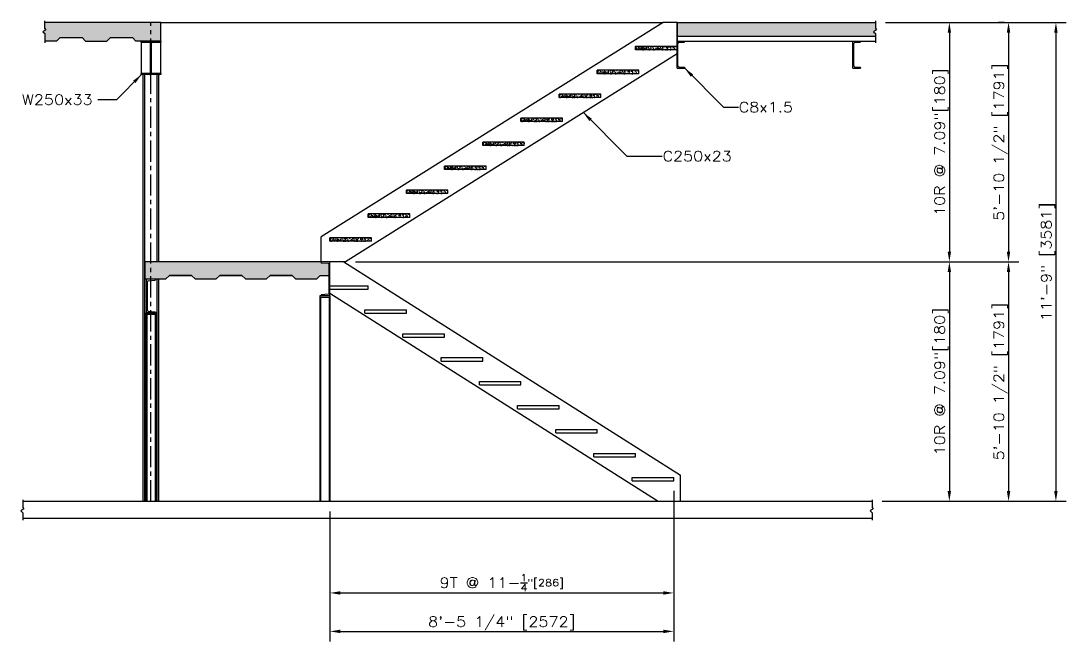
# Model space of a CAD drawing. Header units: inches. Extents: x -44 to 9761, y -1166 to 3580.
# Drawn here: x 8177.7 to 8485.6, y 2376.7 to 2561.1 of the extents above; entities that cross this region are included whole.
import ezdxf

# ---------------------------------------------------------------- set-up
doc = ezdxf.new("R2010")
doc.units = ezdxf.units.IN
doc.header["$MEASUREMENT"] = 0
doc.linetypes.add('CENTER', pattern=[2, 1.25, -0.25, 0.25, -0.25])
doc.layers.get('DEFPOINTS').update_dxf_attribs({"linetype": 'CONTINUOUS'})
for name, color, linetype in [('Center', 251, 'CENTER'), ('LAYER131A', 131, 'CONTINUOUS'), ('Struc_Section_Conc', 71, 'CONTINUOUS'), ('Struc_Section_Dim', 5, 'CONTINUOUS'), ('Struc_Section_Steel', 11, 'CONTINUOUS'), ('Struc_Section_Wall', 134, 'CONTINUOUS')]:
    doc.layers.add(name, color=color, linetype=linetype)
doc.styles.add('ROMANS-115', font='romans.shx', dxfattribs={"width": 1.15})
doc.dimstyles.new('48-ROMANS-115', dxfattribs={"dimtxt": 3, "dimasz": 3, "dimexe": 3, "dimexo": 3, "dimgap": 0.0625, "dimtad": 1, "dimdec": 4, "dimzin": 1, "dimdsep": 46, "dimlunit": 4, "dimtxsty": 'ROMANS-115', "dimcen": 0.0625, "dimclrd": 256, "dimclre": 256, "dimclrt": 256, "dimadec": 0, "dimazin": 0, "dimtfac": 1, "dimtdec": 4, "dimtofl": 0, "dimtmove": 0, "dimatfit": 0, "dimfxl": 1, "dimfrac": 2, "dimtolj": 1, "dimtzin": 0, "dimarcsym": 0})
pattern_1 = [(50, (7769.0926, 2503.1176), (1.4345204, -0.1255043), [0.15, -1.65]), (355, (7769.0926, 2503.1176), (-0.2775027, 1.5043843), [0.12, -1.32]), (100.4514, (7769.2121, 2503.1072), (1.1570188, 1.378879), [0.1274804, -1.4022842]), (46.1842, (7769.0926, 2503.5176), (2.134482, -0.331038), [0.225, -2.475]), (96.6356, (7769.2705, 2503.49), (1.8693254, 1.948236), [0.1912206, -2.103426]), (351.1842, (7769.0926, 2503.5176), (1.869324, 1.948237), [0.18, -1.98]), (21, (7769.2926, 2503.4176), (1.193814, -0.8052378), [0.15, -1.65]), (326, (7769.2926, 2503.4176), (0.4866307, 1.4503), [0.12, -1.32]), (71.4514, (7769.3921, 2503.3505), (1.6804453, 0.645061), [0.1274804, -1.4022842]), (37.5, (7769.0926, 2503.1176), (0.0243197, 0.6657877), [0, -1.304, 0, -1.34, 0, -1.325]), (7.5, (7769.0926, 2503.1176), (0.5261391, 0.7888234), [0, -0.764, 0, -1.274, 0, -0.505]), (327.5, (7768.6466, 2503.1176), (1.06764487, -0.04510974), [0, -0.5, 0, -1.56, 0, -2.07]), (317.5, (7768.4466, 2503.1176), (1.1663723, 0.20021), [0, -0.65, 0, -1.036, 0, -1.47])]

# ---------------------------------------------------------------- blocks, each defined once
blk = doc.blocks.new('*D50')
at = {"layer": 'DEFPOINTS', "color": 0, "transparency": 16777216}
for p in [(8429.47, 2560.61), (8428.47, 2419.61), (8482.63, 2419.61)]:
    blk.add_point(p, dxfattribs=at)
at = {"layer": 'Struc_Section_Dim', "lineweight": -2, "transparency": 16777216}
for p, q in [((8432.47, 2560.61), (8485.63, 2560.61)), ((8482.63, 2557.61), (8482.63, 2422.61)), ((8431.47, 2419.61), (8485.63, 2419.61))]:
    blk.add_line(p, q, dxfattribs=at)
at = {"layer": 'Struc_Section_Dim', "transparency": 16777216}
for points in [[(8482.13, 2557.61), (8483.13, 2557.61), (8482.63, 2560.61)], [(8482.13, 2422.61), (8483.13, 2422.61), (8482.63, 2419.61)]]:
    blk.add_solid(points, dxfattribs=at)
at = {"layer": 'Struc_Section_Dim', "transparency": 16777216, "insert": (8480.29, 2490.11), "char_height": 3, "attachment_point": 5, "rotation": 90, "style": 'ROMANS-115'}
blk.add_mtext('\\A1;11\'-9" [3581]', dxfattribs=at)
blk = doc.blocks.new('*D51')
at = {"layer": 'DEFPOINTS', "color": 0, "transparency": 16777216}
for p in [(8470.5, 2560.61), (8273.31, 2490.11), (8468.68, 2490.11)]:
    blk.add_point(p, dxfattribs=at)
at = {"layer": 'Struc_Section_Dim', "lineweight": -2, "transparency": 16777216}
for p, q in [((8467.5, 2560.61), (8465.68, 2560.61)), ((8468.68, 2557.61), (8468.68, 2493.11)), ((8276.31, 2490.11), (8471.68, 2490.11))]:
    blk.add_line(p, q, dxfattribs=at)
at = {"layer": 'Struc_Section_Dim', "transparency": 16777216}
for points in [[(8468.18, 2557.61), (8469.18, 2557.61), (8468.68, 2560.61)], [(8468.18, 2493.11), (8469.18, 2493.11), (8468.68, 2490.11)]]:
    blk.add_solid(points, dxfattribs=at)
at = {"layer": 'Struc_Section_Dim', "transparency": 16777216, "insert": (8466.33, 2525.36), "char_height": 3, "attachment_point": 5, "rotation": 90, "style": 'ROMANS-115'}
blk.add_mtext('\\A1;5\'-10 1/2" [1791]', dxfattribs=at)
blk = doc.blocks.new('*D52')
at = {"layer": 'DEFPOINTS', "color": 0, "transparency": 16777216}
for p in [(8273.31, 2490.11), (8468.68, 2419.61), (8468.68, 2419.61)]:
    blk.add_point(p, dxfattribs=at)
at = {"layer": 'Struc_Section_Dim', "lineweight": -2, "transparency": 16777216}
for p, q in [((8276.31, 2490.11), (8471.68, 2490.11)), ((8468.68, 2487.11), (8468.68, 2422.61))]:
    blk.add_line(p, q, dxfattribs=at)
at = {"layer": 'Struc_Section_Dim', "transparency": 16777216}
for points in [[(8468.18, 2487.11), (8469.18, 2487.11), (8468.68, 2490.11)], [(8468.18, 2422.61), (8469.18, 2422.61), (8468.68, 2419.61)]]:
    blk.add_solid(points, dxfattribs=at)
at = {"layer": 'Struc_Section_Dim', "transparency": 16777216, "insert": (8466.33, 2454.86), "char_height": 3, "attachment_point": 5, "rotation": 90, "style": 'ROMANS-115'}
blk.add_mtext('\\A1;5\'-10 1/2" [1791]', dxfattribs=at)
blk = doc.blocks.new('*D53')
at = {"layer": 'DEFPOINTS', "color": 0, "transparency": 16777216}
for p in [(8449.39, 2560.61), (8449.39, 2490.11), (8451.24, 2490.11)]:
    blk.add_point(p, dxfattribs=at)
at = {"layer": 'Struc_Section_Dim', "lineweight": -2, "transparency": 16777216}
for p, q in [((8452.39, 2560.61), (8454.24, 2560.61)), ((8451.24, 2557.61), (8451.24, 2493.11)), ((8452.39, 2490.11), (8454.24, 2490.11))]:
    blk.add_line(p, q, dxfattribs=at)
at = {"layer": 'Struc_Section_Dim', "transparency": 16777216}
for points in [[(8450.74, 2557.61), (8451.74, 2557.61), (8451.24, 2560.61)], [(8450.74, 2493.11), (8451.74, 2493.11), (8451.24, 2490.11)]]:
    blk.add_solid(points, dxfattribs=at)
at = {"layer": 'Struc_Section_Dim', "transparency": 16777216, "insert": (8448.89, 2525.36), "char_height": 3, "attachment_point": 5, "rotation": 90, "style": 'ROMANS-115'}
blk.add_mtext('\\A1;10R @ 7.09"[180] ', dxfattribs=at)
blk = doc.blocks.new('*D54')
at = {"layer": 'DEFPOINTS', "color": 0, "transparency": 16777216}
for p in [(8449.39, 2490.11), (8449.39, 2419.61), (8451.24, 2419.61)]:
    blk.add_point(p, dxfattribs=at)
at = {"layer": 'Struc_Section_Dim', "lineweight": -2, "transparency": 16777216}
for p, q in [((8452.39, 2490.11), (8454.24, 2490.11)), ((8451.24, 2487.11), (8451.24, 2422.61)), ((8452.39, 2419.61), (8454.24, 2419.61))]:
    blk.add_line(p, q, dxfattribs=at)
at = {"layer": 'Struc_Section_Dim', "transparency": 16777216}
for points in [[(8450.74, 2487.11), (8451.74, 2487.11), (8451.24, 2490.11)], [(8450.74, 2422.61), (8451.74, 2422.61), (8451.24, 2419.61)]]:
    blk.add_solid(points, dxfattribs=at)
at = {"layer": 'Struc_Section_Dim', "transparency": 16777216, "insert": (8448.89, 2454.86), "char_height": 3, "attachment_point": 5, "rotation": 90, "style": 'ROMANS-115'}
blk.add_mtext('\\A1;10R @ 7.09"[180] ', dxfattribs=at)
blk = doc.blocks.new('*D55')
at = {"layer": 'DEFPOINTS', "color": 0, "transparency": 16777216}
for p in [(8268.78, 2393.63), (8370.03, 2393.63), (8370.03, 2392.62)]:
    blk.add_point(p, dxfattribs=at)
at = {"layer": 'Struc_Section_Dim', "lineweight": -2, "transparency": 16777216}
for p, q in [((8271.78, 2392.62), (8367.03, 2392.62)), ((8370.03, 2390.63), (8370.03, 2389.62))]:
    blk.add_line(p, q, dxfattribs=at)
at = {"layer": 'Struc_Section_Dim', "transparency": 16777216}
for points in [[(8271.78, 2393.12), (8271.78, 2392.12), (8268.78, 2392.62)], [(8367.03, 2393.12), (8367.03, 2392.12), (8370.03, 2392.62)]]:
    blk.add_solid(points, dxfattribs=at)
at = {"layer": 'Struc_Section_Dim', "transparency": 16777216, "insert": (8319.4, 2395.63), "char_height": 3, "attachment_point": 5, "style": 'ROMANS-115'}
blk.add_mtext('\\A1;\\A1;9T @ 11-\\H0.7x;\\S1/4;"[286]', dxfattribs=at)
blk = doc.blocks.new('*D27')
at = {"layer": 'DEFPOINTS', "color": 0, "transparency": 16777216}
for p in [(8370.03, 2425.66), (8268.78, 2419.61), (8370.03, 2381.31)]:
    blk.add_point(p, dxfattribs=at)
at = {"layer": 'Struc_Section_Dim', "lineweight": -2, "transparency": 16777216}
for p, q in [((8370.03, 2422.66), (8370.03, 2378.31)), ((8268.78, 2416.61), (8268.78, 2378.31)), ((8271.78, 2381.31), (8367.03, 2381.31))]:
    blk.add_line(p, q, dxfattribs=at)
at = {"layer": 'Struc_Section_Dim', "transparency": 16777216}
for points in [[(8271.78, 2381.81), (8271.78, 2380.81), (8268.78, 2381.31)], [(8367.03, 2381.81), (8367.03, 2380.81), (8370.03, 2381.31)]]:
    blk.add_solid(points, dxfattribs=at)
at = {"layer": 'Struc_Section_Dim', "transparency": 16777216, "insert": (8319.4, 2383.66), "char_height": 3, "attachment_point": 5, "style": 'ROMANS-115'}
blk.add_mtext('\\A1;8\'-5 1/4" [2572]', dxfattribs=at)

msp = doc.modelspace()

# ---------------------------------------------------------------- hatches: boundary and pattern name
at = {"layer": 'LAYER131A', "ltscale": 2}
h = msp.add_hatch(dxfattribs=at)
h.set_pattern_fill('AR-CONC', color=256, scale=0.2, style=0)
h.set_pattern_definition(pattern_1)
h.paths.add_polyline_path([(8216.02862, 2560.61326), (8184.7209, 2560.61326), (8184.7209, 2558.88433), (8185.0323, 2558.45666), (8184.17595, 2557.83459), (8184.75982, 2557.32916), (8184.75982, 2555.11326), (8188.23327, 2555.11326), (8189.27862, 2556.15861), (8195.75304, 2556.15861), (8196.79838, 2555.11326), (8203.04577, 2555.11326), (8204.09112, 2556.15861), (8210.56554, 2556.15861), (8211.61088, 2555.11326), (8216.02862, 2555.11326)])
h.paths.add_polyline_path([(8218.90362, 2560.61326), (8216.02862, 2560.61326), (8216.02862, 2555.11326), (8218.90362, 2555.11326)])
h = msp.add_hatch(dxfattribs=at)
h.set_pattern_fill('AR-CONC', color=256, scale=0.2, style=0)
h.set_pattern_definition(pattern_1)
h.paths.add_polyline_path([(8429.4662, 2560.61326), (8371.02862, 2560.61326), (8371.02862, 2556.61326), (8429.50512, 2556.61326), (8429.50512, 2557.32916), (8428.92125, 2557.83459), (8429.77759, 2558.45666), (8429.4662, 2558.88433)])
h = msp.add_hatch(dxfattribs=at)
h.set_pattern_fill('AR-CONC', color=256, scale=0.2, style=0)
h.set_pattern_definition([(50, (7983.8126, 2559.5176), (1.4345204, -0.1255043), [0.15, -1.65]), (355, (7983.8126, 2559.5176), (-0.2775027, 1.504384), [0.12, -1.32]), (100.4514, (7983.9321, 2559.5072), (1.157019, 1.378879), [0.1274804, -1.402284]), (46.1842, (7983.8126, 2559.9176), (2.134482, -0.331038), [0.225, -2.475]), (96.6356, (7983.9904, 2559.89), (1.869325, 1.948236), [0.19122, -2.103426]), (351.1842, (7983.8126, 2559.9176), (1.869324, 1.948237), [0.18, -1.98]), (21, (7984.0126, 2559.8176), (1.193814, -0.8052378), [0.15, -1.65]), (326, (7984.0126, 2559.8176), (0.4866307, 1.4503), [0.12, -1.32]), (71.4514, (7984.112, 2559.7505), (1.6804453, 0.645061), [0.1274804, -1.402284]), (37.5, (7983.81256, 2559.5176), (0.0243197, 0.6657877), [0, -1.304, 0, -1.34, 0, -1.325]), (7.5, (7983.81256, 2559.5176), (0.5261391, 0.7888234), [0, -0.764, 0, -1.274, 0, -0.505]), (327.5, (7983.36656, 2559.5176), (1.0676449, -0.04510974), [0, -0.5, 0, -1.56, 0, -2.07]), (317.5, (7983.1666, 2559.5176), (1.1663723, 0.20021), [0, -0.65, 0, -1.036, 0, -1.47])])
h.paths.add_polyline_path([(8371.02862, 2553.56326), (8358.77862, 2553.56326), (8358.77862, 2552.56326), (8371.02862, 2552.56326)])
h = msp.add_hatch(dxfattribs=at)
h.set_pattern_fill('AR-CONC', color=256, scale=0.2, style=0)
h.set_pattern_definition([(50, (7972.5626, 2552.4676), (1.4345204, -0.1255043), [0.15, -1.65]), (355, (7972.5626, 2552.4676), (-0.2775027, 1.504384), [0.12, -1.32]), (100.4514, (7972.6821, 2552.4572), (1.157019, 1.378879), [0.1274804, -1.402284]), (46.1842, (7972.5626, 2552.8676), (2.134482, -0.331038), [0.225, -2.475]), (96.6356, (7972.7404, 2552.84), (1.869325, 1.948236), [0.19122, -2.103426]), (351.1842, (7972.5626, 2552.8676), (1.869324, 1.948237), [0.18, -1.98]), (21, (7972.7626, 2552.7676), (1.193814, -0.8052378), [0.15, -1.65]), (326, (7972.7626, 2552.7676), (0.4866307, 1.4503), [0.12, -1.32]), (71.4514, (7972.862, 2552.7005), (1.6804453, 0.645061), [0.1274804, -1.402284]), (37.5, (7972.56256, 2552.4676), (0.0243197, 0.6657877), [0, -1.304, 0, -1.34, 0, -1.325]), (7.5, (7972.56256, 2552.4676), (0.5261391, 0.7888234), [0, -0.764, 0, -1.274, 0, -0.505]), (327.5, (7972.11656, 2552.4676), (1.0676449, -0.04510974), [0, -0.5, 0, -1.56, 0, -2.07]), (317.5, (7971.9166, 2552.4676), (1.1663723, 0.20021), [0, -0.65, 0, -1.036, 0, -1.47])])
h.paths.add_polyline_path([(8359.77862, 2546.51326), (8347.52862, 2546.51326), (8347.52862, 2545.51326), (8359.77862, 2545.51326)])
h = msp.add_hatch(dxfattribs=at)
h.set_pattern_fill('AR-CONC', color=256, scale=0.2, style=0)
h.set_pattern_definition([(50, (7961.3126, 2545.4176), (1.4345204, -0.1255043), [0.15, -1.65]), (355, (7961.3126, 2545.4176), (-0.2775027, 1.504384), [0.12, -1.32]), (100.4514, (7961.4321, 2545.4072), (1.157019, 1.378879), [0.1274804, -1.402284]), (46.1842, (7961.3126, 2545.8176), (2.134482, -0.331038), [0.225, -2.475]), (96.6356, (7961.4904, 2545.79), (1.869325, 1.948236), [0.19122, -2.103426]), (351.1842, (7961.3126, 2545.8176), (1.869324, 1.948237), [0.18, -1.98]), (21, (7961.5126, 2545.7176), (1.193814, -0.8052378), [0.15, -1.65]), (326, (7961.5126, 2545.7176), (0.4866307, 1.4503), [0.12, -1.32]), (71.4514, (7961.612, 2545.6505), (1.6804453, 0.645061), [0.1274804, -1.402284]), (37.5, (7961.31256, 2545.4176), (0.0243197, 0.6657877), [0, -1.304, 0, -1.34, 0, -1.325]), (7.5, (7961.31256, 2545.4176), (0.5261391, 0.7888234), [0, -0.764, 0, -1.274, 0, -0.505]), (327.5, (7960.86656, 2545.4176), (1.0676449, -0.04510974), [0, -0.5, 0, -1.56, 0, -2.07]), (317.5, (7960.6666, 2545.4176), (1.1663723, 0.20021), [0, -0.65, 0, -1.036, 0, -1.47])])
h.paths.add_polyline_path([(8348.52862, 2539.46326), (8336.27862, 2539.46326), (8336.27862, 2538.46326), (8348.52862, 2538.46326)])
h = msp.add_hatch(dxfattribs=at)
h.set_pattern_fill('AR-CONC', color=256, scale=0.2, style=0)
h.set_pattern_definition([(50, (7950.0626, 2538.3676), (1.4345204, -0.1255043), [0.15, -1.65]), (355, (7950.0626, 2538.3676), (-0.2775027, 1.504384), [0.12, -1.32]), (100.4514, (7950.1821, 2538.3572), (1.157019, 1.378879), [0.1274804, -1.402284]), (46.1842, (7950.0626, 2538.7676), (2.134482, -0.331038), [0.225, -2.475]), (96.6356, (7950.2404, 2538.74), (1.869325, 1.948236), [0.19122, -2.103426]), (351.1842, (7950.0626, 2538.7676), (1.869324, 1.948237), [0.18, -1.98]), (21, (7950.2626, 2538.6676), (1.193814, -0.8052378), [0.15, -1.65]), (326, (7950.2626, 2538.6676), (0.4866307, 1.4503), [0.12, -1.32]), (71.4514, (7950.362, 2538.6005), (1.6804453, 0.645061), [0.1274804, -1.402284]), (37.5, (7950.06256, 2538.3676), (0.0243197, 0.6657877), [0, -1.304, 0, -1.34, 0, -1.325]), (7.5, (7950.06256, 2538.3676), (0.5261391, 0.7888234), [0, -0.764, 0, -1.274, 0, -0.505]), (327.5, (7949.61656, 2538.3676), (1.0676449, -0.04510974), [0, -0.5, 0, -1.56, 0, -2.07]), (317.5, (7949.4166, 2538.3676), (1.1663723, 0.20021), [0, -0.65, 0, -1.036, 0, -1.47])])
h.paths.add_polyline_path([(8337.27862, 2532.41326), (8325.02862, 2532.41326), (8325.02862, 2531.41326), (8337.27862, 2531.41326)])
h = msp.add_hatch(dxfattribs=at)
h.set_pattern_fill('AR-CONC', color=256, scale=0.2, style=0)
h.set_pattern_definition([(50, (7938.8126, 2531.3176), (1.4345204, -0.1255043), [0.15, -1.65]), (355, (7938.8126, 2531.3176), (-0.2775027, 1.504384), [0.12, -1.32]), (100.4514, (7938.9321, 2531.3072), (1.157019, 1.378879), [0.1274804, -1.402284]), (46.1842, (7938.8126, 2531.7176), (2.134482, -0.331038), [0.225, -2.475]), (96.6356, (7938.9904, 2531.69), (1.869325, 1.948236), [0.19122, -2.103426]), (351.1842, (7938.8126, 2531.7176), (1.869324, 1.948237), [0.18, -1.98]), (21, (7939.0126, 2531.6176), (1.193814, -0.8052378), [0.15, -1.65]), (326, (7939.0126, 2531.6176), (0.4866307, 1.4503), [0.12, -1.32]), (71.4514, (7939.112, 2531.5505), (1.6804453, 0.645061), [0.1274804, -1.402284]), (37.5, (7938.81256, 2531.3176), (0.0243197, 0.6657877), [0, -1.304, 0, -1.34, 0, -1.325]), (7.5, (7938.81256, 2531.3176), (0.5261391, 0.7888234), [0, -0.764, 0, -1.274, 0, -0.505]), (327.5, (7938.36656, 2531.3176), (1.0676449, -0.04510974), [0, -0.5, 0, -1.56, 0, -2.07]), (317.5, (7938.1666, 2531.3176), (1.1663723, 0.20021), [0, -0.65, 0, -1.036, 0, -1.47])])
h.paths.add_polyline_path([(8326.02862, 2525.36326), (8313.77862, 2525.36326), (8313.77862, 2524.36326), (8326.02862, 2524.36326)])
h = msp.add_hatch(dxfattribs=at)
h.set_pattern_fill('AR-CONC', color=256, scale=0.2, style=0)
h.set_pattern_definition([(50, (7927.5626, 2524.2676), (1.4345204, -0.1255043), [0.15, -1.65]), (355, (7927.5626, 2524.2676), (-0.2775027, 1.504384), [0.12, -1.32]), (100.4514, (7927.6821, 2524.2572), (1.157019, 1.378879), [0.1274804, -1.402284]), (46.1842, (7927.5626, 2524.6676), (2.134482, -0.331038), [0.225, -2.475]), (96.6356, (7927.7404, 2524.64), (1.869325, 1.948236), [0.19122, -2.103426]), (351.1842, (7927.5626, 2524.6676), (1.869324, 1.948237), [0.18, -1.98]), (21, (7927.7626, 2524.5676), (1.193814, -0.8052378), [0.15, -1.65]), (326, (7927.7626, 2524.5676), (0.4866307, 1.4503), [0.12, -1.32]), (71.4514, (7927.862, 2524.5005), (1.6804453, 0.645061), [0.1274804, -1.402284]), (37.5, (7927.56256, 2524.2676), (0.0243197, 0.6657877), [0, -1.304, 0, -1.34, 0, -1.325]), (7.5, (7927.56256, 2524.2676), (0.5261391, 0.7888234), [0, -0.764, 0, -1.274, 0, -0.505]), (327.5, (7927.11656, 2524.2676), (1.0676449, -0.04510974), [0, -0.5, 0, -1.56, 0, -2.07]), (317.5, (7926.9166, 2524.2676), (1.1663723, 0.20021), [0, -0.65, 0, -1.036, 0, -1.47])])
h.paths.add_polyline_path([(8314.77862, 2518.31326), (8302.52862, 2518.31326), (8302.52862, 2517.31326), (8314.77862, 2517.31326)])
h = msp.add_hatch(dxfattribs=at)
h.set_pattern_fill('AR-CONC', color=256, scale=0.2, style=0)
h.set_pattern_definition([(50, (7916.3126, 2517.2176), (1.4345204, -0.1255043), [0.15, -1.65]), (355, (7916.3126, 2517.2176), (-0.2775027, 1.504384), [0.12, -1.32]), (100.4514, (7916.4321, 2517.2072), (1.157019, 1.378879), [0.1274804, -1.402284]), (46.1842, (7916.3126, 2517.6176), (2.134482, -0.331038), [0.225, -2.475]), (96.6356, (7916.4904, 2517.59), (1.869325, 1.948236), [0.19122, -2.103426]), (351.1842, (7916.3126, 2517.6176), (1.869324, 1.948237), [0.18, -1.98]), (21, (7916.5126, 2517.5176), (1.193814, -0.8052378), [0.15, -1.65]), (326, (7916.5126, 2517.5176), (0.4866307, 1.4503), [0.12, -1.32]), (71.4514, (7916.612, 2517.4505), (1.6804453, 0.645061), [0.1274804, -1.402284]), (37.5, (7916.31256, 2517.2176), (0.0243197, 0.6657877), [0, -1.304, 0, -1.34, 0, -1.325]), (7.5, (7916.31256, 2517.2176), (0.5261391, 0.7888234), [0, -0.764, 0, -1.274, 0, -0.505]), (327.5, (7915.86656, 2517.2176), (1.0676449, -0.04510974), [0, -0.5, 0, -1.56, 0, -2.07]), (317.5, (7915.6666, 2517.2176), (1.1663723, 0.20021), [0, -0.65, 0, -1.036, 0, -1.47])])
h.paths.add_polyline_path([(8303.52862, 2511.26326), (8291.27862, 2511.26326), (8291.27862, 2510.26326), (8303.52862, 2510.26326)])
h = msp.add_hatch(dxfattribs=at)
h.set_pattern_fill('AR-CONC', color=256, scale=0.2, style=0)
h.set_pattern_definition([(50, (7905.0626, 2510.1676), (1.4345204, -0.1255043), [0.15, -1.65]), (355, (7905.0626, 2510.1676), (-0.2775027, 1.504384), [0.12, -1.32]), (100.4514, (7905.1821, 2510.1572), (1.157019, 1.378879), [0.1274804, -1.402284]), (46.1842, (7905.0626, 2510.5676), (2.134482, -0.331038), [0.225, -2.475]), (96.6356, (7905.2404, 2510.54), (1.869325, 1.948236), [0.19122, -2.103426]), (351.1842, (7905.0626, 2510.5676), (1.869324, 1.948237), [0.18, -1.98]), (21, (7905.2626, 2510.4676), (1.193814, -0.8052378), [0.15, -1.65]), (326, (7905.2626, 2510.4676), (0.4866307, 1.4503), [0.12, -1.32]), (71.4514, (7905.362, 2510.4005), (1.6804453, 0.645061), [0.1274804, -1.402284]), (37.5, (7905.06256, 2510.1676), (0.0243197, 0.6657877), [0, -1.304, 0, -1.34, 0, -1.325]), (7.5, (7905.06256, 2510.1676), (0.5261391, 0.7888234), [0, -0.764, 0, -1.274, 0, -0.505]), (327.5, (7904.61656, 2510.1676), (1.0676449, -0.04510974), [0, -0.5, 0, -1.56, 0, -2.07]), (317.5, (7904.4166, 2510.1676), (1.1663723, 0.20021), [0, -0.65, 0, -1.036, 0, -1.47])])
h.paths.add_polyline_path([(8292.27862, 2504.21326), (8280.02862, 2504.21326), (8280.02862, 2503.21326), (8292.27862, 2503.21326)])
h = msp.add_hatch(dxfattribs=at)
h.set_pattern_fill('AR-CONC', color=256, scale=0.2, style=0)
h.set_pattern_definition([(50, (7893.8126, 2503.1176), (1.4345204, -0.1255043), [0.15, -1.65]), (355, (7893.8126, 2503.1176), (-0.2775027, 1.504384), [0.12, -1.32]), (100.4514, (7893.9321, 2503.1072), (1.157019, 1.378879), [0.1274804, -1.402284]), (46.1842, (7893.8126, 2503.5176), (2.134482, -0.331038), [0.225, -2.475]), (96.6356, (7893.9904, 2503.49), (1.869325, 1.948236), [0.19122, -2.103426]), (351.1842, (7893.8126, 2503.5176), (1.869324, 1.948237), [0.18, -1.98]), (21, (7894.0126, 2503.4176), (1.193814, -0.8052378), [0.15, -1.65]), (326, (7894.0126, 2503.4176), (0.4866307, 1.4503), [0.12, -1.32]), (71.4514, (7894.112, 2503.3505), (1.6804453, 0.645061), [0.1274804, -1.402284]), (37.5, (7893.81256, 2503.1176), (0.0243197, 0.6657877), [0, -1.304, 0, -1.34, 0, -1.325]), (7.5, (7893.81256, 2503.1176), (0.5261391, 0.7888234), [0, -0.764, 0, -1.274, 0, -0.505]), (327.5, (7893.36656, 2503.1176), (1.0676449, -0.04510974), [0, -0.5, 0, -1.56, 0, -2.07]), (317.5, (7893.1666, 2503.1176), (1.1663723, 0.20021), [0, -0.65, 0, -1.036, 0, -1.47])])
h.paths.add_polyline_path([(8281.02862, 2497.16326), (8268.77862, 2497.16326), (8268.77862, 2496.16326), (8281.02862, 2496.16326)])
h = msp.add_hatch(dxfattribs=at)
h.set_pattern_fill('AR-CONC', color=256, scale=0.2, style=0)
h.set_pattern_definition(pattern_1)
h.paths.add_polyline_path([(8268.53862, 2489.34269, 0.388878732), (8268.31041, 2489.59174), (8266.21862, 2489.77475), (8266.21862, 2490.11326), (8216.02862, 2490.11326), (8216.02862, 2485.06792), (8220.46601, 2485.06792), (8221.51136, 2486.11326), (8227.98577, 2486.11326), (8229.03112, 2485.06792), (8235.27851, 2485.06792), (8236.32386, 2486.11326), (8242.79827, 2486.11326), (8243.84362, 2485.06792), (8250.09101, 2485.06792), (8251.13636, 2486.11326), (8257.61077, 2486.11326), (8258.65612, 2485.06792), (8264.87356, 2485.06792), (8265.91891, 2486.11326), (8268.53862, 2486.11326)])
h.paths.add_polyline_path([(8216.02862, 2490.11326), (8214.21862, 2490.11326), (8214.21862, 2485.06792), (8216.02862, 2485.06792)])
at = {"layer": 'Struc_Section_Steel', "ltscale": 2}
h = msp.add_hatch(dxfattribs=at)
h.set_pattern_fill('STEEL', color=256, scale=5, style=0)
h.set_pattern_definition([(45, (8111.153, 2571.3652), (-0.4419417, 0.4419417), []), (45, (8111.153, 2571.6777), (-0.4419417, 0.4419417), [])])
h.paths.add_polyline_path([(8218.90362, 2554.80076), (8218.90362, 2555.11326), (8213.15362, 2555.11326), (8213.15362, 2554.80076), (8215.65362, 2554.80076, -0.414213562), (8215.90362, 2554.55076), (8215.90362, 2545.80076, -0.414213562), (8215.65362, 2545.55076), (8213.15362, 2545.55076), (8213.15362, 2545.23826), (8218.90362, 2545.23826), (8218.90362, 2545.55076), (8216.40362, 2545.55076, -0.414213562), (8216.15362, 2545.80076), (8216.15362, 2554.55076, -0.414213562), (8216.40362, 2554.80076)])

# ---------------------------------------------------------------- linework, layer by layer
at = {"layer": 'Center', "ltscale": 5}
msp.add_line((8216.02862, 2419.61326), (8216.02862, 2560.61326), dxfattribs=at)
at = {"layer": 'LAYER131A'}
for p, q in [((8358.77862, 2552.56326), (8358.77862, 2553.56326)), ((8371.02862, 2553.56326), (8358.77862, 2553.56326)), ((8371.02862, 2552.56326), (8358.77862, 2552.56326)), ((8371.02862, 2552.56326), (8371.02862, 2553.56326)), ((8347.52862, 2545.51326), (8347.52862, 2546.51326)), ((8359.77862, 2546.51326), (8347.52862, 2546.51326)), ((8359.77862, 2545.51326), (8359.77862, 2546.51326)), ((8359.77862, 2545.51326), (8347.52862, 2545.51326)), ((8336.27862, 2538.46326), (8336.27862, 2539.46326)), ((8348.52862, 2539.46326), (8336.27862, 2539.46326)), ((8348.52862, 2538.46326), (8336.27862, 2538.46326)), ((8348.52862, 2538.46326), (8348.52862, 2539.46326)), ((8325.02862, 2531.41326), (8325.02862, 2532.41326)), ((8337.27862, 2532.41326), (8325.02862, 2532.41326)), ((8337.27862, 2531.41326), (8325.02862, 2531.41326)), ((8337.27862, 2532.41326), (8326.02862, 2532.41326)), ((8337.27862, 2531.41326), (8337.27862, 2532.41326)), ((8313.77862, 2524.36326), (8313.77862, 2525.36326)), ((8326.02862, 2525.36326), (8313.77862, 2525.36326)), ((8326.02862, 2524.36326), (8326.02862, 2525.36326)), ((8326.02862, 2524.36326), (8313.77862, 2524.36326)), ((8302.52862, 2517.31326), (8302.52862, 2518.31326)), ((8314.77862, 2518.31326), (8302.52862, 2518.31326)), ((8314.77862, 2517.31326), (8302.52862, 2517.31326)), ((8314.77862, 2517.31326), (8314.77862, 2518.31326)), ((8291.27862, 2510.26326), (8291.27862, 2511.26326)), ((8303.52862, 2511.26326), (8291.27862, 2511.26326)), ((8303.52862, 2510.26326), (8291.27862, 2510.26326)), ((8303.52862, 2510.26326), (8303.52862, 2511.26326)), ((8280.02862, 2503.21326), (8280.02862, 2504.21326)), ((8292.27862, 2504.21326), (8280.02862, 2504.21326)), ((8292.27862, 2503.21326), (8292.27862, 2504.21326)), ((8292.27862, 2503.21326), (8280.02862, 2503.21326)), ((8268.77862, 2496.16326), (8268.77862, 2497.16326)), ((8281.02862, 2497.16326), (8268.77862, 2497.16326)), ((8281.02862, 2496.16326), (8281.02862, 2497.16326)), ((8281.02862, 2496.16326), (8268.77862, 2496.16326)), ((8268.77862, 2482.06326), (8268.77862, 2483.06326)), ((8280.02862, 2482.06326), (8280.02862, 2483.06326)), ((8279.02862, 2475.01326), (8279.02862, 2476.01326)), ((8291.27862, 2475.01326), (8291.27862, 2476.01326)), ((8290.27862, 2467.96326), (8290.27862, 2468.96326)), ((8302.52862, 2467.96326), (8302.52862, 2468.96326)), ((8301.52862, 2460.91326), (8301.52862, 2461.91326)), ((8313.77862, 2460.91326), (8313.77862, 2461.91326)), ((8312.77862, 2453.86326), (8312.77862, 2454.86326)), ((8325.02862, 2453.86326), (8325.02862, 2454.86326)), ((8324.02862, 2446.81326), (8324.02862, 2447.81326)), ((8336.27862, 2446.81326), (8336.27862, 2447.81326)), ((8335.27862, 2439.76326), (8335.27862, 2440.76326)), ((8347.52862, 2439.76326), (8347.52862, 2440.76326)), ((8346.52862, 2432.71326), (8346.52862, 2433.71326)), ((8358.77862, 2432.71326), (8358.77862, 2433.71326)), ((8357.77862, 2425.66326), (8357.77862, 2426.66326)), ((8370.02862, 2425.66326), (8370.02862, 2426.66326))]:
    msp.add_line(p, q, dxfattribs=at)
at = {"layer": 'LAYER131A', "ltscale": 10}
for p, q in [((8268.77862, 2483.06326), (8280.02862, 2483.06326)), ((8268.77862, 2482.06326), (8280.02862, 2482.06326)), ((8279.02862, 2476.01326), (8291.27862, 2476.01326)), ((8279.02862, 2475.01326), (8291.27862, 2475.01326)), ((8290.27862, 2468.96326), (8302.52862, 2468.96326)), ((8290.27862, 2467.96326), (8302.52862, 2467.96326)), ((8301.52862, 2461.91326), (8313.77862, 2461.91326)), ((8301.52862, 2460.91326), (8313.77862, 2460.91326)), ((8312.77862, 2454.86326), (8325.02862, 2454.86326)), ((8312.77862, 2453.86326), (8325.02862, 2453.86326)), ((8324.02862, 2447.81326), (8336.27862, 2447.81326)), ((8324.02862, 2446.81326), (8336.27862, 2446.81326)), ((8335.27862, 2440.76326), (8347.52862, 2440.76326)), ((8335.27862, 2439.76326), (8347.52862, 2439.76326)), ((8346.52862, 2433.71326), (8358.77862, 2433.71326)), ((8346.52862, 2432.71326), (8358.77862, 2432.71326)), ((8357.77862, 2426.66326), (8370.02862, 2426.66326)), ((8357.77862, 2425.66326), (8370.02862, 2425.66326))]:
    msp.add_line(p, q, dxfattribs=at)
at = {"layer": 'Struc_Section_Conc', "ltscale": 2}
for p, q in [((8184.7209, 2561.06157), (8184.7209, 2558.88433)), ((8218.90362, 2560.61326), (8184.7209, 2560.61326)), ((8184.7209, 2558.88433), (8185.0323, 2558.45666)), ((8218.90362, 2555.11326), (8218.90362, 2560.61326)), ((8218.90362, 2560.61326), (8366.97771, 2560.61326)), ((8371.02862, 2560.61326), (8429.4662, 2560.61326)), ((8371.02862, 2556.61326), (8371.02862, 2560.61326)), ((8429.4662, 2561.06157), (8429.4662, 2558.88433)), ((8429.4662, 2558.88433), (8429.77759, 2558.45666)), ((8185.0323, 2558.45666), (8184.17595, 2557.83459)), ((8184.17595, 2557.83459), (8184.75982, 2557.32916)), ((8184.75982, 2557.32916), (8184.75982, 2554.60761)), ((8371.02862, 2555.11326), (8371.02862, 2556.61326)), ((8371.02862, 2556.61326), (8429.50512, 2556.61326)), ((8429.77759, 2558.45666), (8428.92125, 2557.83459)), ((8428.92125, 2557.83459), (8429.50512, 2557.32916)), ((8429.50512, 2557.32916), (8429.50512, 2554.60761)), ((8188.23327, 2555.11326), (8184.75982, 2555.11326)), ((8218.90362, 2555.11326), (8211.61088, 2555.11326)), ((8371.02862, 2555.11326), (8429.50512, 2555.11326)), ((8266.21862, 2490.11326), (8214.21862, 2490.11326)), ((8214.21862, 2490.11326), (8214.21862, 2485.06792)), ((8214.21862, 2485.06792), (8220.43606, 2485.06792)), ((8220.46601, 2485.06792), (8221.51136, 2486.11326)), ((8227.98577, 2486.11326), (8221.51136, 2486.11326)), ((8229.03112, 2485.06792), (8227.98577, 2486.11326)), ((8229.03112, 2485.06792), (8235.24856, 2485.06792)), ((8235.27851, 2485.06792), (8236.32386, 2486.11326)), ((8236.32386, 2486.11326), (8242.79827, 2486.11326)), ((8242.79827, 2486.11326), (8236.32386, 2486.11326)), ((8243.84362, 2485.06792), (8242.79827, 2486.11326)), ((8243.84362, 2485.06792), (8250.06106, 2485.06792)), ((8250.09101, 2485.06792), (8251.13636, 2486.11326)), ((8257.61077, 2486.11326), (8251.13636, 2486.11326)), ((8251.13636, 2486.11326), (8257.61077, 2486.11326)), ((8258.65612, 2485.06792), (8257.61077, 2486.11326)), ((8258.65612, 2485.06792), (8264.87356, 2485.06792)), ((8264.87356, 2485.06792), (8265.91891, 2486.11326)), ((8265.91891, 2486.11326), (8268.53862, 2486.11326)), ((8178.58229, 2417.39052), (8177.72595, 2416.76845)), ((8178.2709, 2419.99543), (8178.2709, 2417.81819)), ((8178.2709, 2419.61326), (8428.4662, 2419.61326)), ((8178.2709, 2417.81819), (8178.58229, 2417.39052)), ((8428.77759, 2417.39052), (8427.92125, 2416.76845)), ((8428.4662, 2419.99543), (8428.4662, 2417.81819)), ((8428.4662, 2417.81819), (8428.77759, 2417.39052)), ((8177.72595, 2416.76845), (8178.30982, 2416.26302)), ((8178.30982, 2416.26302), (8178.30982, 2414.0659)), ((8178.30982, 2414.61326), (8428.50512, 2414.61326)), ((8427.92125, 2416.76845), (8428.50512, 2416.26302)), ((8428.50512, 2416.26302), (8428.50512, 2414.0659))]:
    msp.add_line(p, q, dxfattribs=at)
at = {"layer": 'Struc_Section_Conc'}
for p, q in [((8188.23327, 2555.11326), (8189.27862, 2556.15861)), ((8189.27862, 2556.15861), (8195.75304, 2556.15861)), ((8196.79838, 2555.11326), (8195.75304, 2556.15861)), ((8203.04577, 2555.11326), (8204.09112, 2556.15861)), ((8204.09112, 2556.15861), (8210.56554, 2556.15861)), ((8211.61088, 2555.11326), (8210.56554, 2556.15861)), ((8196.79838, 2555.11326), (8203.01583, 2555.11326)), ((8221.51136, 2486.11326), (8227.98577, 2486.11326))]:
    msp.add_line(p, q, dxfattribs=at)
at = {"layer": 'Struc_Section_Steel', "ltscale": 2}
for p, q in [((8366.97771, 2560.61326), (8266.21862, 2497.4709)), ((8371.02862, 2560.61326), (8366.97771, 2560.61326)), ((8371.02862, 2551.64555), (8371.02862, 2560.61326)), ((8371.02862, 2555.11326), (8371.02862, 2560.61326)), ((8371.02862, 2560.61326), (8371.02862, 2551.64555)), ((8371.02862, 2547.11326), (8371.02862, 2555.11326)), ((8371.02862, 2555.11326), (8373.27862, 2555.11326)), ((8371.27862, 2547.80483), (8371.27862, 2554.42169)), ((8371.50683, 2554.67074), (8373.16451, 2554.81577)), ((8373.27862, 2555.11326), (8373.27862, 2554.94029)), ((8422.83862, 2547.11326), (8422.83862, 2555.11326)), ((8422.83862, 2555.11326), (8425.08862, 2555.11326)), ((8423.08862, 2547.80483), (8423.08862, 2554.42169)), ((8423.31683, 2554.67074), (8424.97451, 2554.81577)), ((8425.08862, 2555.11326), (8425.08862, 2554.94029)), ((8371.02862, 2551.35052), (8273.3096, 2490.11326)), ((8371.02862, 2547.11326), (8373.27862, 2547.11326)), ((8371.50683, 2547.55579), (8373.16451, 2547.41076)), ((8373.27862, 2547.28623), (8373.27862, 2547.11326)), ((8422.83862, 2547.11326), (8425.08862, 2547.11326)), ((8423.31683, 2547.55579), (8424.97451, 2547.41076)), ((8425.08862, 2547.28623), (8425.08862, 2547.11326)), ((8266.21862, 2490.11326), (8266.21862, 2497.4709)), ((8273.3096, 2490.11326), (8266.21862, 2490.11326)), ((8268.77862, 2490.11326), (8266.21862, 2490.11326)), ((8266.21862, 2490.11326), (8266.21862, 2489.77475)), ((8268.31041, 2489.59174), (8266.22303, 2489.77436)), ((8268.53862, 2480.88383), (8268.53862, 2489.34269)), ((8268.77862, 2480.85052), (8268.77862, 2490.11326)), ((8268.77862, 2480.11326), (8268.77862, 2490.11326)), ((8272.82953, 2490.11326), (8372.02862, 2427.32183)), ((8214.74862, 2475.80517), (8214.74862, 2485.06792)), ((8214.74862, 2475.06792), (8214.74862, 2485.06792)), ((8214.74862, 2485.06792), (8217.30862, 2485.06792)), ((8217.30862, 2485.06792), (8217.30862, 2484.72941)), ((8214.98862, 2475.83849), (8214.98862, 2484.29735)), ((8215.21683, 2484.5464), (8217.30862, 2484.72941)), ((8265.77862, 2480.11326), (8265.77862, 2419.61326)), ((8268.77862, 2480.11326), (8265.77862, 2480.11326)), ((8268.77862, 2479.61326), (8265.77862, 2479.61326)), ((8268.31041, 2480.63478), (8266.21862, 2480.45178)), ((8266.21862, 2480.45178), (8266.21862, 2480.11326)), ((8268.77862, 2480.11326), (8266.21862, 2480.11326)), ((8268.77862, 2480.85052), (8365.49764, 2419.61326)), ((8268.77862, 2480.11326), (8268.77862, 2419.61326)), ((8215.21683, 2475.58944), (8217.30862, 2475.40643)), ((8214.52862, 2475.06792), (8214.52862, 2419.61326)), ((8217.52862, 2475.06792), (8214.52862, 2475.06792)), ((8217.52862, 2474.56792), (8214.52862, 2474.56792)), ((8214.74862, 2475.06792), (8217.30862, 2475.06792)), ((8217.30862, 2475.40643), (8217.30862, 2475.06792)), ((8217.52862, 2475.06792), (8217.52862, 2419.61326)), ((8372.02862, 2419.61326), (8372.02862, 2427.32183)), ((8365.49764, 2419.61326), (8372.02862, 2419.61326))]:
    msp.add_line(p, q, dxfattribs=at)
at = {"layer": 'Struc_Section_Steel'}
for p, q in [((8213.15362, 2555.11326), (8218.90362, 2555.11326)), ((8213.15362, 2554.80076), (8213.15362, 2555.11326)), ((8213.15362, 2554.80076), (8215.65362, 2554.80076)), ((8213.15362, 2554.80076), (8213.15362, 2545.55076)), ((8215.90362, 2545.80076), (8215.90362, 2554.55076)), ((8216.15362, 2545.80076), (8216.15362, 2554.55076)), ((8216.40362, 2554.80076), (8218.90362, 2554.80076)), ((8218.90362, 2555.11326), (8218.90362, 2554.80076)), ((8218.90362, 2545.55076), (8218.90362, 2554.80076)), ((8213.15362, 2545.23826), (8213.15362, 2545.55076)), ((8215.65362, 2545.55076), (8213.15362, 2545.55076)), ((8218.90362, 2545.23826), (8213.15362, 2545.23826)), ((8218.90362, 2545.55076), (8216.40362, 2545.55076)), ((8218.90362, 2545.55076), (8218.90362, 2545.23826))]:
    msp.add_line(p, q, dxfattribs=at)
at = {"layer": 'Struc_Section_Steel', "ltscale": 4}
for p, q in [((8266.02862, 2479.61326), (8266.02862, 2419.61326)), ((8268.52862, 2479.61326), (8268.52862, 2419.61326)), ((8214.77862, 2474.56792), (8214.77862, 2419.61326)), ((8217.27862, 2474.56792), (8217.27862, 2419.61326))]:
    msp.add_line(p, q, dxfattribs=at)
at = {"layer": 'Struc_Section_Steel'}
for centre, start, end in [((8215.65362, 2554.55076), 0, 90), ((8216.40362, 2554.55076), 90, 180), ((8215.65362, 2545.80076), 270, 0), ((8216.40362, 2545.80076), 180, 270)]:
    msp.add_arc(centre, 0.25, start, end, dxfattribs=at)
at = {"layer": 'Struc_Section_Steel', "ltscale": 2}
for centre, radius, start, end in [((8371.52862, 2554.42169), 0.25, 95, 180), ((8373.15362, 2554.94029), 0.125, 275, 0), ((8423.33862, 2554.42169), 0.25, 95, 180), ((8424.96362, 2554.94029), 0.125, 275, 0), ((8371.52862, 2547.80483), 0.25, 180, 265), ((8373.15362, 2547.28623), 0.125, 0, 85), ((8423.33862, 2547.80483), 0.25, 180, 265), ((8424.96362, 2547.28623), 0.125, 0, 85), ((8268.28862, 2489.34269), 0.25, 0, 85), ((8215.23862, 2484.29735), 0.25, 95, 180), ((8268.28862, 2480.88383), 0.25, 275, 0), ((8215.23862, 2475.83849), 0.25, 180, 265)]:
    msp.add_arc(centre, radius, start, end, dxfattribs=at)
at = {"layer": 'Struc_Section_Wall', "ltscale": 5}
for p, q in [((8213.71862, 2419.61326), (8213.71862, 2545.23826)), ((8214.21862, 2419.61326), (8214.21862, 2545.23826)), ((8217.83862, 2490.11326), (8217.83862, 2545.23826)), ((8218.33862, 2490.11326), (8218.33862, 2545.23826)), ((8217.83862, 2419.61326), (8217.83862, 2485.06792)), ((8218.33862, 2419.61326), (8218.33862, 2485.06792))]:
    msp.add_line(p, q, dxfattribs=at)

# ---------------------------------------------------------------- texts
at = {"layer": 'Struc_Section_Dim', "ltscale": 2, "char_height": 3, "attachment_point": 1, "style": 'ROMANS-115'}
for s, insert in [('\\A1;W250x33', (8178.01513, 2539.35772)), ('\\A1;C8x1.5', (8389.18734, 2537.15482)), ('\\A1;C250x23', (8366.74548, 2522.74634))]:
    msp.add_mtext(s, dxfattribs=dict(at, insert=insert))

# ---------------------------------------------------------------- dimensions: what is measured, and where the dimension line sits
at = {"layer": 'Struc_Section_Dim', "ltscale": 2}
for base, p1, p2, picture, middle in [((8468.68091, 2490.11326), (8470.50397, 2560.61326), (8273.3096, 2490.11326), '*D51', (8466.33269, 2525.36326)), ((8482.63351, 2419.61326), (8429.4662, 2560.61326), (8428.4662, 2419.61326), '*D50', (8480.2853, 2490.11326)), ((8468.68091, 2419.61326), (8273.3096, 2490.11326), (8468.68091, 2419.61326), '*D52', (8466.33269, 2454.86326))]:
    dim = msp.add_linear_dim(base=base, p1=p1, p2=p2, angle=90, dimstyle='48-ROMANS-115', dxfattribs=at)
    dim.commit()
    dim.dimension.update_dxf_attribs({"geometry": picture, "text_midpoint": middle})
for base, p1, p2, picture, middle in [((8451.23891, 2490.11326), (8449.38976, 2560.61326), (8449.38976, 2490.11326), '*D53', (8448.89069, 2525.36326)), ((8451.23891, 2419.61326), (8449.38976, 2490.11326), (8449.38976, 2419.61326), '*D54', (8448.89069, 2454.86326))]:
    dim = msp.add_linear_dim(base=base, p1=p1, p2=p2, angle=90, text='10R @ 7.09"[180] ', dimstyle='48-ROMANS-115', dxfattribs=at)
    dim.commit()
    dim.dimension.update_dxf_attribs({"geometry": picture, "text_midpoint": middle})
dim = msp.add_linear_dim(base=(8370.02862, 2381.31404), p1=(8268.77862, 2419.61326), p2=(8370.02862, 2425.66326), dimstyle='48-ROMANS-115', dxfattribs=at)
dim.commit()
dim.dimension.update_dxf_attribs({"geometry": '*D27', "text_midpoint": (8319.40362, 2383.66225)})
dim = msp.add_linear_dim(base=(8370.02862, 2392.61582), p1=(8268.77862, 2393.62773), p2=(8370.02862, 2393.62773), text='\\A1;9T @ 11-{\\H0.7x;\\S1/4;}"[286]', dimstyle='48-ROMANS-115', override={"dimse1": 1}, dxfattribs=at)
dim.commit()
dim.dimension.update_dxf_attribs({"geometry": '*D55', "text_midpoint": (8319.40362, 2395.62832)})

# ---------------------------------------------------------------- leaders
at = {"layer": 'Struc_Section_Dim', "ltscale": 2, "annotation_type": 0, "has_hookline": 1, "hookline_direction": 1}
for points, text_width in [([(8373.27862, 2547.11326), (8384.73706, 2535.65482), (8389.12484, 2535.65482)], 16.75714), ([(8213.24918, 2545.23826), (8205.86864, 2537.85772), (8200.42049, 2537.85772)], 22.34286), ([(8343.42069, 2534.04954), (8356.22389, 2521.24634), (8366.68298, 2521.24634)], 21.68571)]:
    msp.add_leader(points, dimstyle='48-ROMANS-115', override={"dimgap": 0.0625, "dimtad": 0}, dxfattribs=dict(at, text_width=text_width))

doc.saveas('drawing.dxf')
